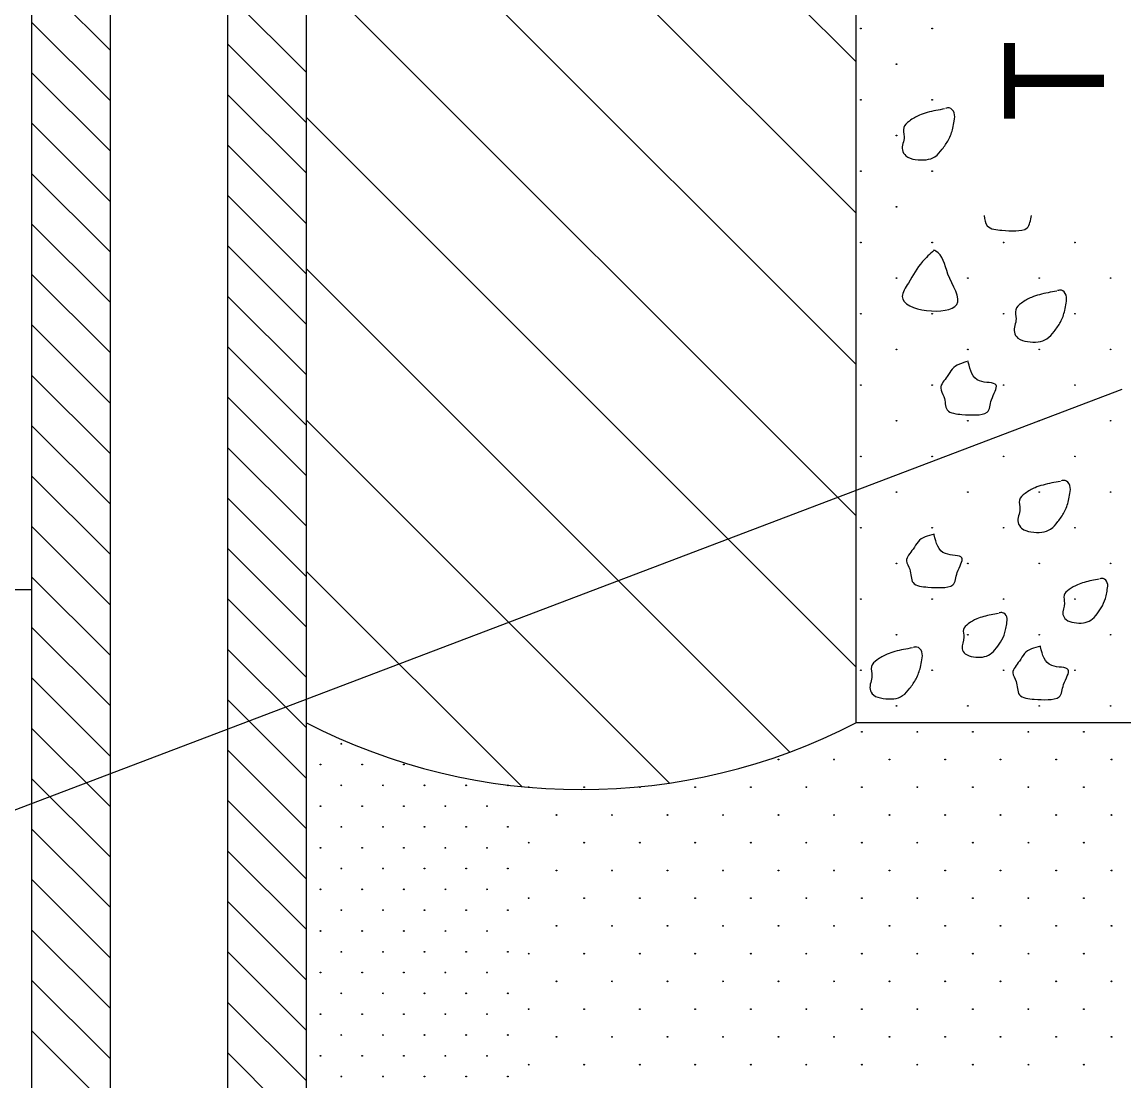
# Model space of a CAD drawing. Extents: x 99977 to 100657, y 99437 to 99877.
# Drawn here: x 100156.05 to 100187.48, y 99550.54 to 99580.76 of the extents above; entities that cross this region are included whole.
import ezdxf

# ---------------------------------------------------------------- set-up
doc = ezdxf.new("R2010")
doc.units = 0
for name, color, linetype in [('Design_PR_Railroad Track', 7, 'Continuous'), ('Design_PR_Roadway Dimensions', 7, 'Continuous'), ('Design_PR_Roadway Notes', 7, 'Continuous'), ('Drainage_PR_Adjustment Items', 7, 'Continuous'), ('Level 18', 7, 'Continuous'), ('Level 21', 7, 'Continuous'), ('Level 8', 7, 'Continuous')]:
    doc.layers.add(name, color=color, linetype=linetype)

msp = doc.modelspace()

# ---------------------------------------------------------------- linework, layer by layer
at = {"layer": 'Design_PR_Railroad Track'}
for p, q in [((100158.56, 99579.964), (100156.322, 99582.202)), ((100164.159, 99579.326), (100161.917, 99581.568)), ((100158.56, 99578.525), (100156.322, 99580.763)), ((100164.159, 99577.887), (100161.917, 99580.129)), ((100158.56, 99577.085), (100156.322, 99579.324)), ((100164.159, 99576.448), (100161.917, 99578.69)), ((100158.56, 99575.646), (100156.322, 99577.885)), ((100164.159, 99575.008), (100161.917, 99577.25)), ((100158.56, 99574.207), (100156.322, 99576.445)), ((100164.159, 99573.569), (100161.917, 99575.811)), ((100158.56, 99572.768), (100156.322, 99575.006)), ((100164.159, 99572.13), (100161.917, 99574.372)), ((100158.56, 99571.328), (100156.322, 99573.567)), ((100164.159, 99570.691), (100161.917, 99572.933)), ((100158.56, 99569.889), (100156.322, 99572.128)), ((100164.159, 99569.252), (100161.917, 99571.494)), ((100158.56, 99568.45), (100156.322, 99570.688)), ((100164.159, 99567.812), (100161.917, 99570.054)), ((100158.56, 99567.011), (100156.322, 99569.249)), ((100164.159, 99566.373), (100161.917, 99568.615)), ((100158.56, 99565.572), (100156.322, 99567.81)), ((100164.159, 99564.934), (100161.917, 99567.176)), ((100158.56, 99564.132), (100156.322, 99566.371)), ((100164.159, 99563.495), (100161.917, 99565.737)), ((100158.56, 99562.693), (100156.322, 99564.931)), ((100164.159, 99562.055), (100161.917, 99564.297)), ((100158.56, 99561.254), (100156.322, 99563.492)), ((100164.159, 99560.616), (100161.917, 99562.858)), ((100158.56, 99559.815), (100156.322, 99562.053)), ((100164.159, 99559.177), (100161.917, 99561.419)), ((100158.56, 99558.375), (100156.322, 99560.614)), ((100164.159, 99557.738), (100161.917, 99559.98)), ((100158.56, 99556.936), (100156.322, 99559.175)), ((100164.159, 99556.299), (100161.917, 99558.541)), ((100158.56, 99555.497), (100156.322, 99557.735)), ((100164.159, 99554.859), (100161.917, 99557.101)), ((100158.56, 99554.058), (100156.322, 99556.296)), ((100164.159, 99553.42), (100161.917, 99555.662)), ((100158.56, 99552.618), (100156.322, 99554.857)), ((100164.159, 99551.981), (100161.917, 99554.223)), ((100158.56, 99551.179), (100156.322, 99553.418)), ((100164.159, 99550.542), (100161.917, 99552.784)), ((100158.56, 99549.74), (100156.322, 99551.978)), ((100164.159, 99549.102), (100161.917, 99551.344))]:
    msp.add_line(p, q, dxfattribs=at)
at = {"layer": 'Design_PR_Roadway Notes'}
msp.add_line((100142.025, 99553.027), (100187.432, 99570.286), dxfattribs=at)
at = {"layer": 'Drainage_PR_Adjustment Items'}
for p, q in [((100179.834, 99579.633), (100164.309, 99595.158)), ((100179.834, 99575.315), (100164.159, 99590.99)), ((100179.834, 99570.997), (100164.16, 99586.672)), ((100179.834, 99566.68), (100164.16, 99582.354)), ((100179.834, 99562.362), (100164.16, 99578.036)), ((100177.951, 99559.928), (100164.16, 99573.719)), ((100174.517, 99559.043), (100164.16, 99569.401)), ((100170.302, 99558.942), (100164.16, 99565.083))]:
    msp.add_line(p, q, dxfattribs=at)
at = {"layer": 'Level 18'}
for centre in [(100179.976, 99580.58), (100182.011, 99580.58), (100180.993, 99579.562), (100179.976, 99578.544), (100182.011, 99578.544), (100180.993, 99577.527), (100179.976, 99576.509), (100182.011, 99576.509), (100180.993, 99575.491), (100179.976, 99574.473), (100182.011, 99574.473), (100184.047, 99574.473), (100186.082, 99574.473), (100180.993, 99573.456), (100183.029, 99573.456), (100185.064, 99573.456), (100187.1, 99573.456), (100179.976, 99572.438), (100182.011, 99572.438), (100184.047, 99572.438), (100186.082, 99572.438), (100180.993, 99571.42), (100183.029, 99571.42), (100185.064, 99571.42), (100187.1, 99571.42), (100179.976, 99570.402), (100182.011, 99570.402), (100184.047, 99570.402), (100186.082, 99570.402), (100180.993, 99569.385), (100183.029, 99569.385), (100185.064, 99569.385), (100187.1, 99569.385), (100179.976, 99568.367), (100182.011, 99568.367), (100184.047, 99568.367), (100186.082, 99568.367), (100180.993, 99567.349), (100183.029, 99567.349), (100185.064, 99567.349), (100187.1, 99567.349), (100179.976, 99566.331), (100182.011, 99566.331), (100184.047, 99566.331), (100186.082, 99566.331), (100180.993, 99565.314), (100183.029, 99565.314), (100185.064, 99565.314), (100187.1, 99565.314), (100179.976, 99564.296), (100182.011, 99564.296), (100184.047, 99564.296), (100186.082, 99564.296), (100180.993, 99563.278), (100183.029, 99563.278), (100185.064, 99563.278), (100187.1, 99563.278), (100179.976, 99562.261), (100182.011, 99562.261), (100184.047, 99562.261), (100186.082, 99562.261), (100180.993, 99561.243), (100183.029, 99561.243), (100185.064, 99561.243), (100187.1, 99561.243)]:
    msp.add_circle(centre, 0.0096, dxfattribs=at)
for points in [[(100182.366, 99578.284), (100181.87, 99578.182), (100181.646, 99578.104), (100181.361, 99577.939), (100181.198, 99577.751), (100181.211, 99577.492), (100181.159, 99577.112), (100181.261, 99576.943), (100181.528, 99576.841), (100181.838, 99576.834), (100182.09, 99576.92), (100182.295, 99577.136), (100182.476, 99577.402), (100182.599, 99577.735), (100182.638, 99577.939), (100182.638, 99578.17), (100182.497, 99578.311), (100182.387, 99578.3)], [(100183.497, 99575.243), (100183.581, 99574.949), (100184.001, 99574.819), (100184.395, 99574.807), (100184.717, 99574.886), (100184.84, 99575.239), (100184.841, 99575.243)], [(100182.06, 99574.239), (100181.731, 99573.926), (100181.332, 99573.311), (100181.156, 99572.931), (100182.711, 99572.699), (100182.46, 99573.57), (100182.112, 99574.228), (100182.05, 99574.255)], [(100185.564, 99573.083), (100185.068, 99572.982), (100184.842, 99572.904), (100184.558, 99572.742), (100184.393, 99572.551), (100184.404, 99572.292), (100184.354, 99571.912), (100184.456, 99571.743), (100184.725, 99571.645), (100185.031, 99571.633), (100185.282, 99571.723), (100185.491, 99571.936), (100185.671, 99572.202), (100185.791, 99572.534), (100185.83, 99572.742), (100185.83, 99572.97), (100185.695, 99573.111), (100185.58, 99573.099)], [(100183.04, 99571.081), (100182.582, 99570.861), (100182.442, 99570.65), (100182.254, 99570.312), (100182.343, 99570.074), (100182.442, 99569.694), (100182.86, 99569.564), (100183.259, 99569.552), (100183.579, 99569.631), (100183.703, 99569.983), (100183.832, 99570.403), (100183.361, 99570.52), (100183.04, 99571.057)], [(100185.671, 99567.652), (100185.172, 99567.55), (100184.944, 99567.472), (100184.663, 99567.312), (100184.498, 99567.119), (100184.511, 99566.864), (100184.459, 99566.48), (100184.561, 99566.315), (100184.827, 99566.214), (100185.138, 99566.202), (100185.389, 99566.293), (100185.595, 99566.504), (100185.776, 99566.774), (100185.898, 99567.104), (100185.937, 99567.312), (100185.937, 99567.538), (100185.799, 99567.68), (100185.687, 99567.668)], [(100182.066, 99566.151), (100181.606, 99565.932), (100181.465, 99565.72), (100181.276, 99565.383), (100181.368, 99565.144), (100181.465, 99564.764), (100181.888, 99564.635), (100182.286, 99564.623), (100182.601, 99564.701), (100182.726, 99565.054), (100182.857, 99565.473), (100182.387, 99565.591), (100182.066, 99566.128)], [(100186.776, 99564.858), (100186.348, 99564.772), (100186.157, 99564.705), (100185.913, 99564.564), (100185.773, 99564.403), (100185.783, 99564.18), (100185.741, 99563.855), (100185.828, 99563.71), (100186.057, 99563.623), (100186.322, 99563.616), (100186.536, 99563.69), (100186.714, 99563.874), (100186.865, 99564.105), (100186.975, 99564.388), (100187.006, 99564.564), (100187.006, 99564.76), (100186.888, 99564.882), (100186.792, 99564.874)], [(100183.902, 99563.882), (100183.479, 99563.795), (100183.283, 99563.729), (100183.04, 99563.589), (100182.9, 99563.427), (100182.913, 99563.204), (100182.867, 99562.879), (100182.954, 99562.734), (100183.187, 99562.648), (100183.448, 99562.64), (100183.664, 99562.718), (100183.84, 99562.899), (100183.997, 99563.129), (100184.104, 99563.412), (100184.135, 99563.589), (100184.135, 99563.785), (100184.017, 99563.906), (100183.918, 99563.898)], [(100181.446, 99562.899), (100180.947, 99562.797), (100180.725, 99562.718), (100180.438, 99562.558), (100180.279, 99562.366), (100180.289, 99562.107), (100180.24, 99561.727), (100180.336, 99561.558), (100180.608, 99561.461), (100180.916, 99561.449), (100181.167, 99561.539), (100181.376, 99561.751), (100181.551, 99562.021), (100181.676, 99562.35), (100181.716, 99562.558), (100181.716, 99562.785), (100181.574, 99562.926), (100181.465, 99562.914)], [(100185.099, 99562.953), (100184.639, 99562.737), (100184.498, 99562.522), (100184.31, 99562.189), (100184.402, 99561.946), (100184.498, 99561.566), (100184.921, 99561.437), (100185.318, 99561.425), (100185.634, 99561.504), (100185.76, 99561.856), (100185.891, 99562.279), (100185.421, 99562.397), (100185.099, 99562.933)]]:
    msp.add_spline(points, degree=3, dxfattribs=at)
at = {"layer": 'Level 21'}
for centre in [(100180.003, 99560.508), (100181.586, 99560.508), (100183.169, 99560.508), (100184.753, 99560.508), (100186.336, 99560.508), (100165.156, 99560.166), (100177.627, 99559.716), (100179.211, 99559.716), (100180.794, 99559.716), (100182.378, 99559.716), (100183.961, 99559.716), (100185.545, 99559.716), (100187.128, 99559.716), (100164.562, 99559.573), (100165.75, 99559.573), (100166.937, 99559.573), (100165.156, 99558.979), (100166.344, 99558.979), (100167.531, 99558.979), (100168.719, 99558.979), (100169.906, 99558.979), (100170.502, 99558.924), (100172.086, 99558.924), (100173.669, 99558.924), (100175.252, 99558.924), (100176.836, 99558.924), (100178.419, 99558.924), (100180.003, 99558.924), (100181.586, 99558.924), (100183.169, 99558.924), (100184.753, 99558.924), (100186.336, 99558.924), (100164.562, 99558.385), (100165.75, 99558.385), (100166.937, 99558.385), (100168.125, 99558.385), (100169.313, 99558.385), (100171.294, 99558.133), (100172.877, 99558.133), (100174.461, 99558.133), (100176.044, 99558.133), (100177.627, 99558.133), (100179.211, 99558.133), (100180.794, 99558.133), (100182.378, 99558.133), (100183.961, 99558.133), (100185.545, 99558.133), (100187.128, 99558.133), (100165.156, 99557.791), (100166.344, 99557.791), (100167.531, 99557.791), (100168.719, 99557.791), (100169.906, 99557.791), (100164.562, 99557.197), (100165.75, 99557.197), (100166.937, 99557.197), (100168.125, 99557.197), (100169.313, 99557.197), (100170.502, 99557.341), (100172.086, 99557.341), (100173.669, 99557.341), (100175.252, 99557.341), (100176.836, 99557.341), (100178.419, 99557.341), (100180.003, 99557.341), (100181.586, 99557.341), (100183.169, 99557.341), (100184.753, 99557.341), (100186.336, 99557.341), (100165.156, 99556.604), (100166.344, 99556.604), (100167.531, 99556.604), (100168.719, 99556.604), (100169.906, 99556.604), (100171.294, 99556.549), (100172.877, 99556.549), (100174.461, 99556.549), (100176.044, 99556.549), (100177.627, 99556.549), (100179.211, 99556.549), (100180.794, 99556.549), (100182.378, 99556.549), (100183.961, 99556.549), (100185.545, 99556.549), (100187.128, 99556.549), (100164.562, 99556.01), (100165.75, 99556.01), (100166.937, 99556.01), (100168.125, 99556.01), (100169.313, 99556.01), (100170.502, 99555.758), (100172.086, 99555.758), (100173.669, 99555.758), (100175.252, 99555.758), (100176.836, 99555.758), (100178.419, 99555.758), (100180.003, 99555.758), (100181.586, 99555.758), (100183.169, 99555.758), (100184.753, 99555.758), (100186.336, 99555.758), (100165.156, 99555.416), (100166.344, 99555.416), (100167.531, 99555.416), (100168.719, 99555.416), (100169.906, 99555.416), (100171.294, 99554.966), (100172.877, 99554.966), (100174.461, 99554.966), (100176.044, 99554.966), (100177.627, 99554.966), (100179.211, 99554.966), (100180.794, 99554.966), (100182.378, 99554.966), (100183.961, 99554.966), (100185.545, 99554.966), (100187.128, 99554.966), (100164.562, 99554.822), (100165.75, 99554.822), (100166.937, 99554.822), (100168.125, 99554.822), (100169.313, 99554.822), (100165.156, 99554.229), (100166.344, 99554.229), (100167.531, 99554.229), (100168.719, 99554.229), (100169.906, 99554.229), (100170.502, 99554.174), (100172.086, 99554.174), (100173.669, 99554.174), (100175.252, 99554.174), (100176.836, 99554.174), (100178.419, 99554.174), (100180.003, 99554.174), (100181.586, 99554.174), (100183.169, 99554.174), (100184.753, 99554.174), (100186.336, 99554.174), (100164.562, 99553.635), (100165.75, 99553.635), (100166.937, 99553.635), (100168.125, 99553.635), (100169.313, 99553.635), (100171.294, 99553.383), (100172.877, 99553.383), (100174.461, 99553.383), (100176.044, 99553.383), (100177.627, 99553.383), (100179.211, 99553.383), (100180.794, 99553.383), (100182.378, 99553.383), (100183.961, 99553.383), (100185.545, 99553.383), (100187.128, 99553.383), (100165.156, 99553.041), (100166.344, 99553.041), (100167.531, 99553.041), (100168.719, 99553.041), (100169.906, 99553.041), (100164.562, 99552.447), (100165.75, 99552.447), (100166.937, 99552.447), (100168.125, 99552.447), (100169.313, 99552.447), (100170.502, 99552.591), (100172.086, 99552.591), (100173.669, 99552.591), (100175.252, 99552.591), (100176.836, 99552.591), (100178.419, 99552.591), (100180.003, 99552.591), (100181.586, 99552.591), (100183.169, 99552.591), (100184.753, 99552.591), (100186.336, 99552.591), (100165.156, 99551.853), (100166.344, 99551.853), (100167.531, 99551.853), (100168.719, 99551.853), (100169.906, 99551.853), (100171.294, 99551.799), (100172.877, 99551.799), (100174.461, 99551.799), (100176.044, 99551.799), (100177.627, 99551.799), (100179.211, 99551.799), (100180.794, 99551.799), (100182.378, 99551.799), (100183.961, 99551.799), (100185.545, 99551.799), (100187.128, 99551.799), (100164.562, 99551.26), (100165.75, 99551.26), (100166.937, 99551.26), (100168.125, 99551.26), (100169.313, 99551.26), (100170.502, 99551.007), (100172.086, 99551.007), (100173.669, 99551.007), (100175.252, 99551.007), (100176.836, 99551.007), (100178.419, 99551.007), (100180.003, 99551.007), (100181.586, 99551.007), (100183.169, 99551.007), (100184.753, 99551.007), (100186.336, 99551.007), (100165.156, 99550.666), (100166.344, 99550.666), (100167.531, 99550.666), (100168.719, 99550.666), (100169.906, 99550.666)]:
    msp.add_circle(centre, 0.0112, dxfattribs=at)
at = {"layer": 'Level 8'}
for p, q in [((100179.835, 99596.595), (100179.835, 99560.763)), ((100161.918, 99544.888), (100161.918, 99595.157)), ((100164.16, 99544.888), (100164.16, 99595.157)), ((100156.322, 99593.716), (100156.322, 99545.006)), ((100158.561, 99593.716), (100158.561, 99545.053)), ((100128.405, 99564.568), (100156.322, 99564.568)), ((100179.835, 99560.767), (100201.168, 99560.767))]:
    msp.add_line(p, q, dxfattribs=at)
msp.add_arc((100172.001, 99575.917), 17.06, 242.6406, 297.3431, dxfattribs=at)

# ---------------------------------------------------------------- texts
at = {"layer": 'Design_PR_Roadway Dimensions'}
msp.add_text('T', height=2.85, rotation=90, dxfattribs=at).set_placement((100186.907, 99577.924))

doc.saveas('drawing.dxf')
